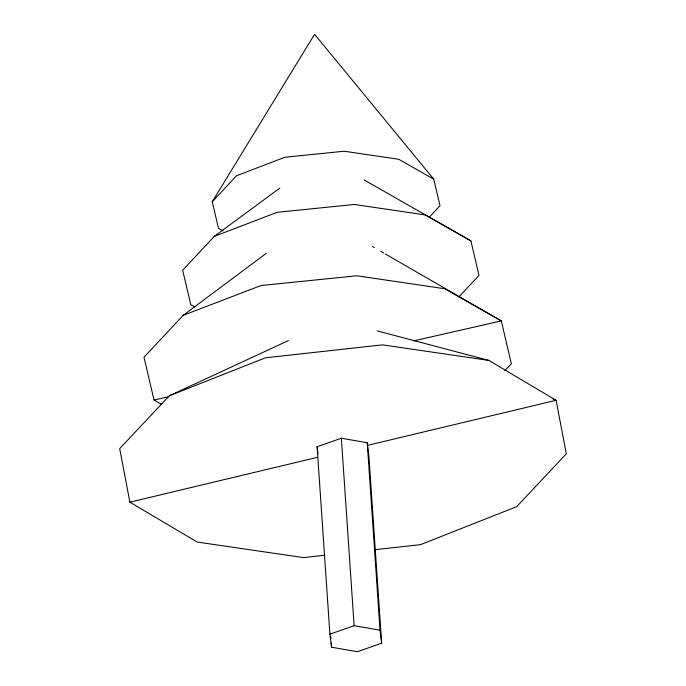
<?xml version="1.0" encoding="UTF-8"?>
<svg xmlns="http://www.w3.org/2000/svg" width="686" height="686" viewBox="0 0 686 686"><rect width="100%" height="100%" fill="white"/><g stroke="black" fill="none" stroke-linecap="round" stroke-linejoin="round"><path stroke-width="1.03" d="M223.087 230.899L218.474 228.275L212.248 201.753L314.574 34.3L433.784 179.218L440.009 205.74L429.29 217.205M212.248 201.753L236.533 175.762L284.827 157.266L344.192 151.229L398.712 159.263L433.784 179.218M279.794 188.101L214.272 236.387L182.673 270.207L190.768 304.713L194.498 306.831M266.314 253.305L183.162 315.346L143.991 357.26L154.033 400.049L161.45 404.268M458.891 296.909L479 275.395L470.905 240.88L364.403 180.092M504.81 370.68L511.344 363.7L501.303 320.911L385.421 254.009M288.48 340.556L169.322 395.788L119.698 448.627L129.894 502.169L197.199 542.051L303.572 557.607L324.83 555.248M169.322 395.788L265.491 357.8L382.428 344.852L488.801 360.399L556.106 400.29L566.302 453.832L516.678 506.671L420.509 544.658L374.796 549.718M214.272 236.387L277.101 212.326L354.336 204.471L425.269 214.924L470.905 240.88M183.162 315.346L261.057 285.513L356.797 275.781L444.734 288.737L501.303 320.911L413.701 340.873M317.121 446.732L341.354 438.225L367.233 442.719L368.879 455.727L381.665 643.194L357.432 651.7L331.544 647.207L329.897 634.198L317.121 446.732L318.004 453.738M329.897 634.198L354.13 625.692L380.018 630.185L381.665 643.194M129.894 502.169L317.472 457.33M367.49 445.377L556.106 400.29L553.087 399.192M154.033 400.049L168.627 396.722M377.351 330.918L488.801 360.399M372.438 246.514L374.299 247.586M380.781 251.333L383.568 252.937M367.233 442.719L380.018 630.185M341.354 438.225L354.13 625.692M330.815 636.548L330.961 638.683M331.252 642.945L331.544 647.207"/></g></svg>
